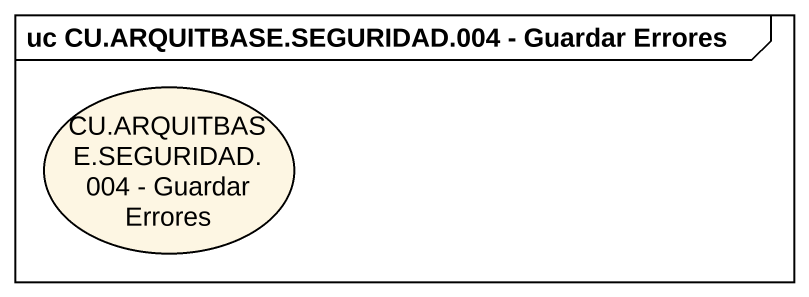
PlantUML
@startuml
mainframe uc CU.ARQUITBASE.SEGURIDAD.004 - Guardar Errores
usecase "CU.ARQUITBASE.SEGURIDAD.004 - Guardar Errores" as CU_ARQUITBASE_SEGURIDAD_004
@enduml
